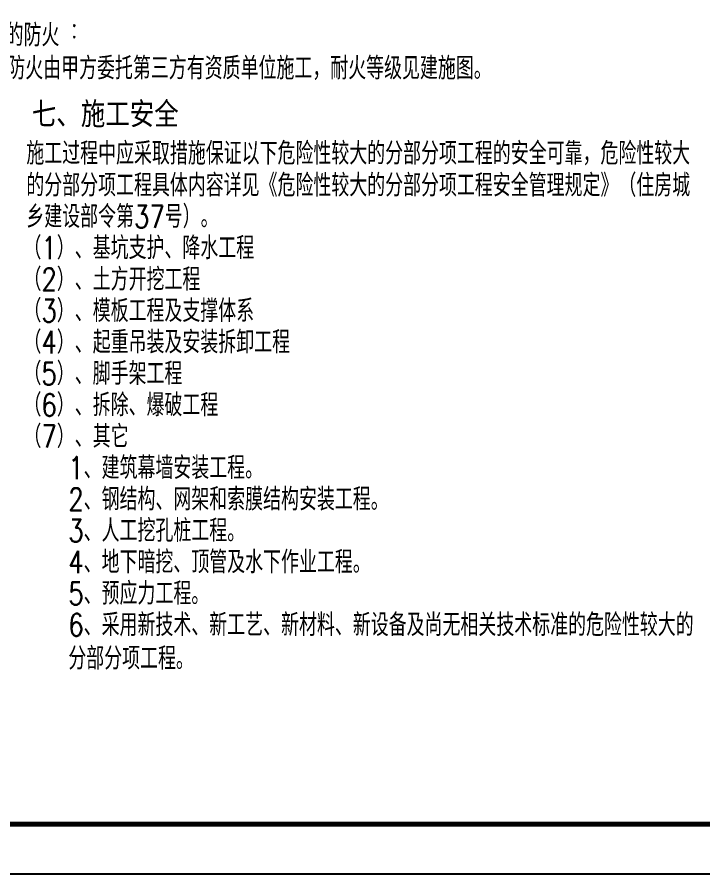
# Model space of a CAD drawing. Extents: x 31695611 to 39053694, y -59225 to 904195.
# Drawn here: x 39032693 to 39046452, y 862195 to 879381 of the extents above; entities that cross this region are included whole.
import ezdxf

# ---------------------------------------------------------------- set-up
doc = ezdxf.new("R2010")
doc.units = 0
doc.header["$LTSCALE"] = 1000
doc.header["$MEASUREMENT"] = 0
doc.layers.get('0').update_dxf_attribs({"linetype": 'CONTINUOUS'})
doc.layers.add('PUB_TITLE', color=4, linetype='CONTINUOUS')
doc.styles.add('_HZTXT', font='txt.shx', dxfattribs={"width": 0.8, "bigfont": 'hztxt.shx'})
doc.styles.add('_TXT', font='SIMPLEX.shx', dxfattribs={"width": 0.6})
doc.styles.add('中文', font='', dxfattribs={"width": 0.8, "height": 1000})
doc.styles.get('中文').set_extended_font_data('SimSun')

msp = doc.modelspace()

# ---------------------------------------------------------------- linework, layer by layer
at = {"layer": 'PUB_TITLE'}
msp.add_lwpolyline([(38979394.5, 862195.5), (39053694.5, 862195.5), (39053694.5, 904195.5), (38979394.5, 904195.5)], close=True, dxfattribs=at)
at = {"layer": 'PUB_TITLE', "const_width": 100}
msp.add_lwpolyline([(38981894.5, 863195.5), (39052694.5, 863195.5), (39052694.5, 903195.5), (38981894.5, 903195.5)], close=True, dxfattribs=at)

# ---------------------------------------------------------------- texts
for s, height, style, width, p in [('钢结构的防火', 450, '_HZTXT', 0.8, (39031381, 878795.9, 0)), (':', 400.3, '_TXT', 0.6, (39033788.9, 878963.6, 0)), ('钢结构防火由甲方委托第三方有资质单位施工，耐火等级见建施图。', 450, '_HZTXT', 0.8, (39031415.6, 878131.7)), ('七、施工安全', 450, '中文', 0.8, (39032987.9, 877220.4, 0)), ('施工过程中应采取措施保证以下危险性较大的分部分项工程的安全可靠，危险性较大', 450, '_HZTXT', 0.8, (39032877.4, 876422.5)), ('的分部分项工程具体内容详见《危险性较大的分部分项工程安全管理规定》（住房城', 450, '_HZTXT', 0.8, (39032877.4, 875782.6)), ('乡建设部令第37号）。 ', 450, '_HZTXT', 0.8, (39032877.4, 875155.3)), ('（1）、基坑支护、降水工程', 450, '_HZTXT', 0.8, (39032820.4, 874525.3)), ('（2）、土方开挖工程', 450, '_HZTXT', 0.8, (39032820.4, 873895.3)), ('（3）、模板工程及支撑体系', 450, '_HZTXT', 0.8, (39032820.4, 873265.3)), ('（4）、起重吊装及安装拆卸工程', 450, '_HZTXT', 0.8, (39032820.4, 872635.3)), ('（5）、脚手架工程', 450, '_HZTXT', 0.8, (39032820.4, 872005.3)), ('（6）、拆除、爆破工程', 450, '_HZTXT', 0.8, (39032820.4, 871375.3)), ('（7）、其它', 450, '_HZTXT', 0.8, (39032820.4, 870745.3)), ('1、建筑幕墙安装工程。', 450, '_HZTXT', 0.8, (39033719.4, 870115.3)), ('2、钢结构、网架和索膜结构安装工程。', 450, '_HZTXT', 0.8, (39033719.4, 869485.3)), ('3、人工挖孔桩工程。', 450, '_HZTXT', 0.8, (39033719.4, 868855.3)), ('4、地下暗挖、顶管及水下作业工程。', 450, '_HZTXT', 0.8, (39033719.4, 868225.3)), ('5、预应力工程。', 450, '_HZTXT', 0.8, (39033719.4, 867595.3)), ('6、采用新技术、新工艺、新材料、新设备及尚无相关技术标准的危险性较大的', 450, '_HZTXT', 0.8, (39033719.4, 866965.3)), ('分部分项工程。', 450, '_HZTXT', 0.8, (39033719.4, 866293.5))]:
    msp.add_text(s, height=height, dxfattribs=dict(style=style, width=width)).set_placement(p)

doc.saveas('drawing.dxf')
